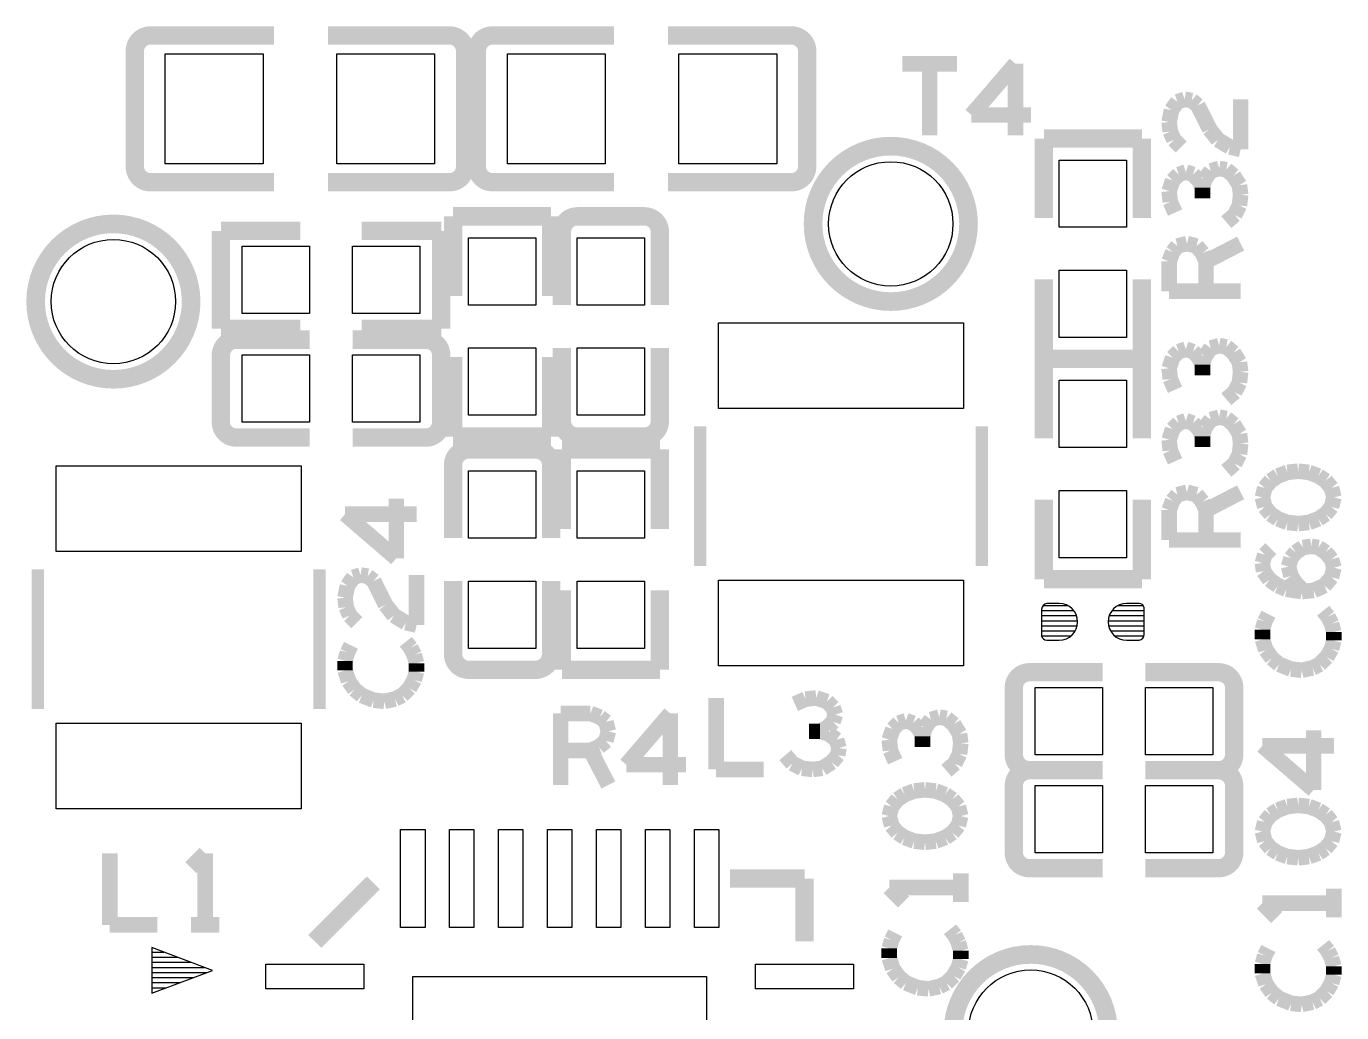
# Model space of a CAD drawing. Extents: x 249.7 to 292.7, y 273.7 to 311.7.
# Drawn here: x 257.69 to 268.43, y 284.3 to 292.36 of the extents above; entities that cross this region are included whole.
import ezdxf

# ---------------------------------------------------------------- set-up
doc = ezdxf.new("R2010")
doc.units = 0
doc.layers.add('MA_DETAILS', color=254, linetype='CONTINUOUS')

# ---------------------------------------------------------------- blocks, each defined once
blk = doc.blocks.new('FIGURE_SQUARE')
blk.add_lwpolyline([(-0.5, -0.5), (-0.5, 0.5), (0.5, 0.5), (0.5, -0.5)], close=True)
blk = doc.blocks.new('FIGURE_CIRCLE')
blk.add_circle((0, 0), 0.5)

msp = doc.modelspace()

# ---------------------------------------------------------------- linework, layer by layer
at = {"layer": 'MA_DETAILS'}
for points, const_width in [([(258.699762, 292.283896, 0.414214), (258.572762, 292.156896)], 0.150114), ([(261.270242, 292.156896, 0.414214), (261.143242, 292.283896)], 0.150114), ([(261.493762, 292.283896, 0.414214), (261.366762, 292.156896)], 0.150114), ([(264.064242, 292.156896, 0.414214), (263.937242, 292.283896)], 0.150114), ([(265.382502, 290.744656, 1), (264.112502, 290.744656, 1), (265.382502, 290.744656)], 0.1524), ([(258.572762, 291.212016, 0.414214), (258.699762, 291.085016)], 0.150114), ([(261.143242, 291.085016, 0.414214), (261.270242, 291.212016)], 0.150114), ([(261.366762, 291.212016, 0.414214), (261.493762, 291.085016)], 0.150114), ([(263.937242, 291.085016, 0.414214), (264.064242, 291.212016)], 0.150114), ([(262.188198, 290.806378, 0.414214), (262.061198, 290.679378)], 0.150114), ([(262.861552, 290.679378, 0.414214), (262.734552, 290.806378)], 0.150114), ([(259.032502, 290.109656, 1), (257.762502, 290.109656, 1), (259.032502, 290.109656)], 0.1524), ([(259.40258, 289.798506, 0.414214), (259.27558, 289.671506)], 0.150114), ([(261.075424, 289.671506, 0.414214), (260.948424, 289.798506)], 0.150114), ([(259.27558, 289.125152, 0.414214), (259.40258, 288.998152)], 0.150114), ([(260.948424, 288.998152, 0.414214), (261.075424, 289.125152)], 0.150114), ([(262.061198, 289.133534, 0.414214), (262.188198, 289.006534)], 0.150114), ([(262.734552, 289.006534, 0.414214), (262.861552, 289.133534)], 0.150114), ([(261.299452, 288.901378, 0.414214), (261.172452, 288.774378)], 0.150114), ([(261.972806, 288.774378, 0.414214), (261.845806, 288.901378)], 0.150114), ([(261.172452, 287.228534, 0.414214), (261.299452, 287.101534)], 0.150114), ([(261.845806, 287.101534, 0.414214), (261.972806, 287.228534)], 0.150114), ([(265.87958, 287.08096, 0.414214), (265.75258, 286.95396)], 0.150114), ([(267.552424, 286.95396, 0.414214), (267.425424, 287.08096)], 0.150114), ([(265.75258, 286.407606, 0.414214), (265.87958, 286.280606)], 0.150114), ([(267.425424, 286.280606, 0.414214), (267.552424, 286.407606)], 0.150114), ([(265.87958, 286.280606, 0.414214), (265.75258, 286.153606)], 0.150114), ([(267.552424, 286.153606, 0.414214), (267.425424, 286.280606)], 0.150114), ([(265.75258, 285.607252, 0.414214), (265.87958, 285.480252)], 0.150114), ([(267.425424, 285.480252, 0.414214), (267.552424, 285.607252)], 0.150114), ([(266.525502, 284.140656, 1), (265.255502, 284.140656, 1), (266.525502, 284.140656)], 0.1524)]:
    msp.add_lwpolyline(points, format="xyb", dxfattribs=dict(at, const_width=const_width))
for points, const_width in [([(258.699762, 292.283896), (259.709158, 292.283896)], 0.150114), ([(261.143242, 292.283896), (260.15061, 292.283896)], 0.150114), ([(261.493762, 292.283896), (262.486394, 292.283896)], 0.150114), ([(263.937242, 292.283896), (262.927846, 292.283896)], 0.150114), ([(258.572762, 291.212016), (258.572762, 292.156896)], 0.150114), ([(261.270242, 292.156896), (261.270242, 291.212016)], 0.150114), ([(261.366762, 291.212016), (261.366762, 292.156896)], 0.150114), ([(264.064242, 292.156896), (264.064242, 291.212016)], 0.150114), ([(264.840974, 292.052756), (265.28903, 292.052756)], 0.127), ([(265.065002, 292.052756), (265.065002, 291.468556)], 0.127), ([(265.766296, 292.052756), (265.406124, 291.634164)], 0.127), ([(265.766296, 291.468556), (265.766296, 292.052756)], 0.127), ([(267.088874, 291.742622), (267.147294, 291.76218)], 0.127), ([(267.147294, 291.76218), (267.205714, 291.752528)], 0.127), ([(267.205714, 291.752528), (267.254482, 291.713412)], 0.127), ([(267.605002, 291.35324), (267.605002, 291.76218)], 0.127), ([(267.020802, 291.577268), (267.04036, 291.67455)], 0.127), ([(267.04036, 291.67455), (267.088874, 291.742622)], 0.127), ([(267.254482, 291.713412), (267.351764, 291.518848)], 0.127), ([(265.406124, 291.634164), (265.892788, 291.634164)], 0.127), ([(267.030454, 291.49929), (267.020802, 291.577268)], 0.127), ([(266.798552, 291.441378), (265.998452, 291.441378)], 0.150114), ([(265.998452, 291.441378), (265.998452, 290.791392)], 0.150114), ([(266.798552, 290.791392), (266.798552, 291.441378)], 0.150114), ([(267.059664, 291.431218), (267.030454, 291.49929)], 0.127), ([(267.118084, 291.372798), (267.059664, 291.431218)], 0.127), ([(267.351764, 291.518848), (267.42009, 291.431218)], 0.127), ([(267.42009, 291.431218), (267.517372, 291.372798)], 0.127), ([(267.517372, 291.372798), (267.605002, 291.35324)], 0.127), ([(267.09878, 291.148516), (267.050012, 291.099748)], 0.127), ([(267.1572, 291.168074), (267.09878, 291.148516)], 0.127), ([(267.21562, 291.148516), (267.1572, 291.168074)], 0.127), ([(267.264134, 291.099748), (267.21562, 291.148516)], 0.127), ([(267.312902, 291.109654), (267.293344, 291.041328)], 0.127), ([(267.36167, 291.177726), (267.312902, 291.109654)], 0.127), ([(267.429742, 291.197284), (267.36167, 291.177726)], 0.127), ([(267.488162, 291.187378), (267.429742, 291.197284)], 0.127), ([(267.546582, 291.138864), (267.488162, 291.187378)], 0.127), ([(267.59535, 291.060886), (267.546582, 291.138864)], 0.127), ([(258.699762, 291.085016), (259.709158, 291.085016)], 0.150114), ([(261.143242, 291.085016), (260.15061, 291.085016)], 0.150114), ([(261.493762, 291.085016), (262.486394, 291.085016)], 0.150114), ([(263.937242, 291.085016), (262.927846, 291.085016)], 0.150114), ([(267.050012, 291.099748), (267.020802, 291.012118)], 0.127), ([(267.020802, 291.012118), (267.030454, 290.924488)], 0.127), ([(267.293344, 291.041328), (267.264134, 291.099748)], 0.127), ([(267.293344, 291.041328), (267.293344, 290.953698)], 0.127), ([(267.605002, 290.982908), (267.59535, 291.060886)], 0.127), ([(267.030454, 290.924488), (267.06957, 290.836858)], 0.127), ([(267.556234, 290.817554), (267.59535, 290.895278)], 0.127), ([(267.59535, 290.895278), (267.605002, 290.982908)], 0.127), ([(261.972552, 290.806378), (261.172452, 290.806378)], 0.150114), ([(261.172452, 290.806378), (261.172452, 290.156392)], 0.150114), ([(261.972552, 290.156392), (261.972552, 290.806378)], 0.150114), ([(262.188198, 290.806378), (262.734552, 290.806378)], 0.150114), ([(267.488162, 290.759134), (267.556234, 290.817554)], 0.127), ([(259.925566, 290.687506), (259.27558, 290.687506)], 0.150114), ([(259.27558, 290.687506), (259.27558, 289.887406)], 0.150114), ([(260.425438, 290.687506), (261.075424, 290.687506)], 0.150114), ([(261.075424, 290.687506), (261.075424, 289.887406)], 0.150114), ([(262.061198, 290.679378), (262.061198, 290.081716)], 0.150114), ([(262.861552, 290.679378), (262.861552, 290.081716)], 0.150114), ([(267.088874, 290.564062), (267.166852, 290.58362)], 0.127), ([(267.166852, 290.58362), (267.24483, 290.564062)], 0.127), ([(267.322554, 290.43757), (267.605002, 290.58362)], 0.127), ([(267.020802, 290.43757), (267.050012, 290.515294)], 0.127), ([(267.050012, 290.515294), (267.088874, 290.564062)], 0.127), ([(267.24483, 290.564062), (267.293344, 290.505642)], 0.127), ([(267.293344, 290.505642), (267.322554, 290.43757)], 0.127), ([(267.020802, 290.193984), (267.020802, 290.43757)], 0.127), ([(267.322554, 290.43757), (267.322554, 290.193984)], 0.127), ([(265.998452, 289.641534), (265.998452, 290.29152)], 0.150114), ([(266.798552, 290.29152), (266.798552, 289.641534)], 0.150114), ([(267.605002, 290.193984), (267.020802, 290.193984)], 0.127), ([(259.27558, 289.887406), (259.925566, 289.887406)], 0.150114), ([(261.075424, 289.887406), (260.425438, 289.887406)], 0.150114), ([(259.40258, 289.798506), (260.000242, 289.798506)], 0.150114), ([(260.948424, 289.798506), (260.350762, 289.798506)], 0.150114), ([(262.061198, 289.133534), (262.061198, 289.731196)], 0.150114), ([(262.861552, 289.133534), (262.861552, 289.731196)], 0.150114), ([(267.1572, 289.720528), (267.09878, 289.70097)], 0.127), ([(267.21562, 289.70097), (267.1572, 289.720528)], 0.127), ([(267.36167, 289.73018), (267.312902, 289.662108)], 0.127), ([(267.429742, 289.749738), (267.36167, 289.73018)], 0.127), ([(267.488162, 289.739832), (267.429742, 289.749738)], 0.127), ([(267.546582, 289.691318), (267.488162, 289.739832)], 0.127), ([(259.27558, 289.125152), (259.27558, 289.671506)], 0.150114), ([(261.075424, 289.671506), (261.075424, 289.125152)], 0.150114), ([(261.172452, 289.006534), (261.172452, 289.65652)], 0.150114), ([(261.972552, 289.65652), (261.972552, 289.006534)], 0.150114), ([(266.798552, 289.641534), (265.998452, 289.641534)], 0.150114), ([(266.798552, 289.641534), (265.998452, 289.641534)], 0.150114), ([(265.998452, 289.641534), (265.998452, 288.991548)], 0.150114), ([(266.798552, 288.991548), (266.798552, 289.641534)], 0.150114), ([(267.050012, 289.652202), (267.020802, 289.564572)], 0.127), ([(267.09878, 289.70097), (267.050012, 289.652202)], 0.127), ([(267.264134, 289.652202), (267.21562, 289.70097)], 0.127), ([(267.293344, 289.593782), (267.264134, 289.652202)], 0.127), ([(267.312902, 289.662108), (267.293344, 289.593782)], 0.127), ([(267.59535, 289.61334), (267.546582, 289.691318)], 0.127), ([(267.605002, 289.535362), (267.59535, 289.61334)], 0.127), ([(267.020802, 289.564572), (267.030454, 289.476942)], 0.127), ([(267.293344, 289.593782), (267.293344, 289.506152)], 0.127), ([(267.59535, 289.447732), (267.605002, 289.535362)], 0.127), ([(267.030454, 289.476942), (267.06957, 289.389312)], 0.127), ([(267.556234, 289.370008), (267.59535, 289.447732)], 0.127), ([(267.488162, 289.311588), (267.556234, 289.370008)], 0.127), ([(263.19099, 287.950402), (263.19099, 289.091116)], 0.100076), ([(265.491214, 287.950402), (265.491214, 289.091116)], 0.100076), ([(267.050012, 289.067748), (267.020802, 288.980118)], 0.127), ([(267.09878, 289.116516), (267.050012, 289.067748)], 0.127), ([(267.1572, 289.136074), (267.09878, 289.116516)], 0.127), ([(267.21562, 289.116516), (267.1572, 289.136074)], 0.127), ([(267.264134, 289.067748), (267.21562, 289.116516)], 0.127), ([(267.293344, 289.009328), (267.264134, 289.067748)], 0.127), ([(267.312902, 289.077654), (267.293344, 289.009328)], 0.127), ([(267.36167, 289.145726), (267.312902, 289.077654)], 0.127), ([(267.429742, 289.165284), (267.36167, 289.145726)], 0.127), ([(267.488162, 289.155378), (267.429742, 289.165284)], 0.127), ([(267.546582, 289.106864), (267.488162, 289.155378)], 0.127), ([(267.59535, 289.028886), (267.546582, 289.106864)], 0.127), ([(259.40258, 288.998152), (260.000242, 288.998152)], 0.150114), ([(260.948424, 288.998152), (260.350762, 288.998152)], 0.150114), ([(261.972552, 289.006534), (261.172452, 289.006534)], 0.150114), ([(262.734552, 289.006534), (262.188198, 289.006534)], 0.150114), ([(267.020802, 288.980118), (267.030454, 288.892488)], 0.127), ([(267.293344, 289.009328), (267.293344, 288.921698)], 0.127), ([(267.605002, 288.950908), (267.59535, 289.028886)], 0.127), ([(261.299452, 288.901378), (261.845806, 288.901378)], 0.150114), ([(262.061452, 288.251392), (262.061452, 288.901378)], 0.150114), ([(262.061452, 288.901378), (262.861552, 288.901378)], 0.150114), ([(262.861552, 288.901378), (262.861552, 288.251392)], 0.150114), ([(267.030454, 288.892488), (267.06957, 288.804858)], 0.127), ([(267.556234, 288.785554), (267.59535, 288.863278)], 0.127), ([(267.59535, 288.863278), (267.605002, 288.950908)], 0.127), ([(261.172452, 288.774378), (261.172452, 288.176716)], 0.150114), ([(261.972806, 288.774378), (261.972806, 288.176716)], 0.150114), ([(267.488162, 288.727134), (267.556234, 288.785554)], 0.127), ([(267.850874, 288.646108), (267.80236, 288.587688)], 0.127), ([(267.909294, 288.68497), (267.850874, 288.646108)], 0.127), ([(267.987272, 288.71418), (267.909294, 288.68497)], 0.127), ([(268.074902, 288.723832), (267.987272, 288.71418)], 0.127), ([(268.162532, 288.71418), (268.074902, 288.723832)], 0.127), ([(268.24051, 288.68497), (268.162532, 288.71418)], 0.127), ([(268.29893, 288.646108), (268.24051, 288.68497)], 0.127), ([(268.347444, 288.587688), (268.29893, 288.646108)], 0.127), ([(267.050012, 288.483294), (267.088874, 288.532062)], 0.127), ([(267.088874, 288.532062), (267.166852, 288.55162)], 0.127), ([(267.166852, 288.55162), (267.24483, 288.532062)], 0.127), ([(267.24483, 288.532062), (267.293344, 288.473642)], 0.127), ([(267.322554, 288.40557), (267.605002, 288.55162)], 0.127), ([(267.80236, 288.587688), (267.782802, 288.50971)], 0.127), ([(268.367002, 288.50971), (268.347444, 288.587688)], 0.127), ([(260.708394, 288.012378), (260.708394, 288.499042)], 0.127), ([(265.998452, 287.84169), (265.998452, 288.491676)], 0.150114), ([(266.798552, 288.491676), (266.798552, 287.84169)], 0.150114), ([(267.020802, 288.40557), (267.050012, 288.483294)], 0.127), ([(267.293344, 288.473642), (267.322554, 288.40557)], 0.127), ([(267.782802, 288.50971), (267.80236, 288.431732)], 0.127), ([(267.80236, 288.431732), (267.850874, 288.373312)], 0.127), ([(268.29893, 288.373312), (268.347444, 288.431732)], 0.127), ([(268.347444, 288.431732), (268.367002, 288.50971)], 0.127), ([(260.289802, 288.37255), (260.708394, 288.012378)], 0.127), ([(260.874002, 288.37255), (260.289802, 288.37255)], 0.127), ([(267.020802, 288.161984), (267.020802, 288.40557)], 0.127), ([(267.322554, 288.40557), (267.322554, 288.161984)], 0.127), ([(267.850874, 288.373312), (267.909294, 288.33445)], 0.127), ([(267.909294, 288.33445), (267.987272, 288.30524)], 0.127), ([(268.162532, 288.30524), (268.24051, 288.33445)], 0.127), ([(268.24051, 288.33445), (268.29893, 288.373312)], 0.127), ([(267.987272, 288.30524), (268.074902, 288.295588)], 0.127), ([(268.074902, 288.295588), (268.162532, 288.30524)], 0.127), ([(267.605002, 288.161984), (267.020802, 288.161984)], 0.127), ([(268.055344, 288.061654), (268.113764, 288.100516)], 0.127), ([(268.113764, 288.100516), (268.18209, 288.110168)], 0.127), ([(268.18209, 288.110168), (268.24051, 288.100516)], 0.127), ([(268.24051, 288.100516), (268.29893, 288.061654)], 0.127), ([(267.782802, 287.974024), (267.80236, 288.042096)], 0.127), ([(267.80236, 288.042096), (267.850874, 288.090864)], 0.127), ([(267.996924, 287.944814), (268.016482, 288.012886)], 0.127), ([(268.016482, 288.012886), (268.055344, 288.061654)], 0.127), ([(268.29893, 288.061654), (268.347444, 288.003234)], 0.127), ([(268.347444, 288.003234), (268.367002, 287.934908)], 0.127), ([(257.78079, 286.782002), (257.78079, 287.922716)], 0.100076), ([(260.081014, 286.782002), (260.081014, 287.922716)], 0.100076), ([(267.792454, 287.905698), (267.782802, 287.974024)], 0.127), ([(267.841222, 287.837626), (267.792454, 287.905698)], 0.127), ([(268.016482, 287.866836), (267.996924, 287.944814)], 0.127), ([(268.367002, 287.934908), (268.347444, 287.857184)], 0.127), ([(260.289802, 287.690814), (260.30936, 287.788096)], 0.127), ([(260.30936, 287.788096), (260.357874, 287.856168)], 0.127), ([(260.357874, 287.856168), (260.416294, 287.875726)], 0.127), ([(260.416294, 287.875726), (260.474714, 287.866074)], 0.127), ([(260.474714, 287.866074), (260.523482, 287.826958)], 0.127), ([(260.523482, 287.826958), (260.620764, 287.632394)], 0.127), ([(260.874002, 287.466786), (260.874002, 287.875726)], 0.127), ([(261.172452, 287.228534), (261.172452, 287.826196)], 0.150114), ([(261.972806, 287.228534), (261.972806, 287.826196)], 0.150114), ([(266.798552, 287.84169), (265.998452, 287.84169)], 0.150114), ([(267.909294, 287.788858), (267.841222, 287.837626)], 0.127), ([(267.97762, 287.759648), (267.909294, 287.788858)], 0.127), ([(268.055344, 287.808416), (268.016482, 287.866836)], 0.127), ([(268.12367, 287.740344), (268.055344, 287.808416)], 0.127), ([(268.289024, 287.788858), (268.201394, 287.749996)], 0.127), ([(268.347444, 287.857184), (268.289024, 287.788858)], 0.127), ([(260.299454, 287.612836), (260.289802, 287.690814)], 0.127), ([(262.061452, 287.75152), (262.061452, 287.101534)], 0.150114), ([(262.861552, 287.101534), (262.861552, 287.75152)], 0.150114), ([(268.104112, 287.740344), (267.97762, 287.759648)], 0.127), ([(268.201394, 287.749996), (268.104112, 287.740344)], 0.127), ([(260.328664, 287.544764), (260.299454, 287.612836)], 0.127), ([(260.620764, 287.632394), (260.68909, 287.544764)], 0.127), ([(268.318234, 287.53562), (268.279372, 287.584134)], 0.127), ([(260.387084, 287.486344), (260.328664, 287.544764)], 0.127), ([(260.68909, 287.544764), (260.786372, 287.486344)], 0.127), ([(260.786372, 287.486344), (260.874002, 287.466786)], 0.127), ([(267.80236, 287.496504), (267.782802, 287.428432)], 0.127), ([(267.83157, 287.554924), (267.80236, 287.496504)], 0.127), ([(268.347444, 287.4772), (268.318234, 287.53562)], 0.127), ([(268.367002, 287.408874), (268.347444, 287.4772)], 0.127), ([(267.782802, 287.428432), (267.782802, 287.350454)], 0.127), ([(267.782802, 287.350454), (267.812012, 287.262824)], 0.127), ([(268.367002, 287.340802), (268.367002, 287.408874)], 0.127), ([(260.30936, 287.242504), (260.289802, 287.174432)], 0.127), ([(260.33857, 287.300924), (260.30936, 287.242504)], 0.127), ([(260.825234, 287.28162), (260.786372, 287.330134)], 0.127), ([(260.854444, 287.2232), (260.825234, 287.28162)], 0.127), ([(267.812012, 287.262824), (267.86078, 287.194752)], 0.127), ([(268.308582, 287.204404), (268.347444, 287.27273)], 0.127), ([(268.347444, 287.27273), (268.367002, 287.340802)], 0.127), ([(260.289802, 287.174432), (260.289802, 287.096454)], 0.127), ([(260.874002, 287.154874), (260.854444, 287.2232)], 0.127), ([(260.874002, 287.086802), (260.874002, 287.154874)], 0.127), ([(267.86078, 287.194752), (267.9192, 287.145984)], 0.127), ([(267.9192, 287.145984), (268.016482, 287.107122)], 0.127), ([(268.191742, 287.116774), (268.250162, 287.145984)], 0.127), ([(268.250162, 287.145984), (268.308582, 287.204404)], 0.127), ([(260.289802, 287.096454), (260.319012, 287.008824)], 0.127), ([(260.854444, 287.01873), (260.874002, 287.086802)], 0.127), ([(261.845806, 287.101534), (261.299452, 287.101534)], 0.150114), ([(262.061452, 287.101534), (262.861552, 287.101534)], 0.150114), ([(265.87958, 287.08096), (266.477242, 287.08096)], 0.150114), ([(267.425424, 287.08096), (266.827762, 287.08096)], 0.150114), ([(268.016482, 287.107122), (268.104112, 287.09747)], 0.127), ([(268.104112, 287.09747), (268.191742, 287.116774)], 0.127), ([(260.319012, 287.008824), (260.36778, 286.940752)], 0.127), ([(260.36778, 286.940752), (260.4262, 286.891984)], 0.127), ([(260.757162, 286.891984), (260.815582, 286.950404)], 0.127), ([(260.815582, 286.950404), (260.854444, 287.01873)], 0.127), ([(265.75258, 286.407606), (265.75258, 286.95396)], 0.150114), ([(267.552424, 286.95396), (267.552424, 286.407606)], 0.150114), ([(260.4262, 286.891984), (260.523482, 286.853122)], 0.127), ([(260.523482, 286.853122), (260.611112, 286.84347)], 0.127), ([(260.611112, 286.84347), (260.698742, 286.862774)], 0.127), ([(260.698742, 286.862774), (260.757162, 286.891984)], 0.127), ([(263.320784, 286.871156), (263.320784, 286.286956)], 0.127), ([(264.051288, 286.861504), (263.963658, 286.822388)], 0.127), ([(264.138918, 286.871156), (264.051288, 286.861504)], 0.127), ([(264.226548, 286.841946), (264.138918, 286.871156)], 0.127), ([(264.275316, 286.793178), (264.226548, 286.841946)], 0.127), ([(262.050784, 286.744156), (262.29437, 286.744156)], 0.127), ([(262.050784, 286.159956), (262.050784, 286.744156)], 0.127), ([(262.29437, 286.744156), (262.372094, 286.714946)], 0.127), ([(262.372094, 286.714946), (262.420862, 286.676084)], 0.127), ([(262.946896, 286.744156), (262.586724, 286.325564)], 0.127), ([(262.946896, 286.159956), (262.946896, 286.744156)], 0.127), ([(264.294874, 286.734758), (264.275316, 286.793178)], 0.127), ([(264.275316, 286.676338), (264.294874, 286.734758)], 0.127), ([(265.143742, 286.714692), (265.07567, 286.695134)], 0.127), ([(265.202162, 286.704786), (265.143742, 286.714692)], 0.127), ([(265.260582, 286.656272), (265.202162, 286.704786)], 0.127), ([(262.420862, 286.676084), (262.44042, 286.598106)], 0.127), ([(262.44042, 286.598106), (262.420862, 286.520128)], 0.127), ([(264.168128, 286.598614), (264.080498, 286.598614)], 0.127), ([(264.168128, 286.598614), (264.226548, 286.627824)], 0.127), ([(264.236454, 286.579056), (264.168128, 286.598614)], 0.127), ([(264.226548, 286.627824), (264.275316, 286.676338)], 0.127), ([(264.764012, 286.617156), (264.734802, 286.529526)], 0.127), ([(264.81278, 286.665924), (264.764012, 286.617156)], 0.127), ([(264.8712, 286.685482), (264.81278, 286.665924)], 0.127), ([(264.92962, 286.665924), (264.8712, 286.685482)], 0.127), ([(264.978134, 286.617156), (264.92962, 286.665924)], 0.127), ([(265.007344, 286.558736), (264.978134, 286.617156)], 0.127), ([(265.026902, 286.627062), (265.007344, 286.558736)], 0.127), ([(265.07567, 286.695134), (265.026902, 286.627062)], 0.127), ([(265.30935, 286.578294), (265.260582, 286.656272)], 0.127), ([(268.201394, 286.120332), (268.201394, 286.606996)], 0.127), ([(262.420862, 286.520128), (262.362442, 286.471614)], 0.127), ([(264.304526, 286.530288), (264.236454, 286.579056)], 0.127), ([(264.324084, 286.462216), (264.304526, 286.530288)], 0.127), ([(264.734802, 286.529526), (264.744454, 286.441896)], 0.127), ([(265.007344, 286.558736), (265.007344, 286.471106)], 0.127), ([(265.319002, 286.500316), (265.30935, 286.578294)], 0.127), ([(265.30935, 286.412686), (265.319002, 286.500316)], 0.127), ([(262.29437, 286.442404), (262.050784, 286.442404)], 0.127), ([(262.362442, 286.471614), (262.29437, 286.442404)], 0.127), ([(262.29437, 286.442404), (262.44042, 286.159956)], 0.127), ([(263.885934, 286.403796), (263.944354, 286.335724)], 0.127), ([(264.265664, 286.345376), (264.314178, 286.403796)], 0.127), ([(264.314178, 286.403796), (264.324084, 286.462216)], 0.127), ([(264.744454, 286.441896), (264.78357, 286.354266)], 0.127), ([(265.270234, 286.334962), (265.30935, 286.412686)], 0.127), ([(267.782802, 286.480504), (268.201394, 286.120332)], 0.127), ([(268.367002, 286.480504), (267.782802, 286.480504)], 0.127), ([(262.586724, 286.325564), (263.073388, 286.325564)], 0.127), ([(263.320784, 286.286956), (263.71042, 286.286956)], 0.127), ([(263.944354, 286.335724), (264.022078, 286.296608)], 0.127), ([(264.022078, 286.296608), (264.109708, 286.286956)], 0.127), ([(264.109708, 286.286956), (264.187686, 286.296608)], 0.127), ([(264.187686, 286.296608), (264.265664, 286.345376)], 0.127), ([(265.202162, 286.276542), (265.270234, 286.334962)], 0.127), ([(265.87958, 286.280606), (266.477242, 286.280606)], 0.150114), ([(265.87958, 286.280606), (266.477242, 286.280606)], 0.150114), ([(267.425424, 286.280606), (266.827762, 286.280606)], 0.150114), ([(267.425424, 286.280606), (266.827762, 286.280606)], 0.150114), ([(265.75258, 285.607252), (265.75258, 286.153606)], 0.150114), ([(267.552424, 286.153606), (267.552424, 285.607252)], 0.150114), ([(264.861294, 286.08147), (264.802874, 286.042608)], 0.127), ([(264.939272, 286.11068), (264.861294, 286.08147)], 0.127), ([(265.026902, 286.120332), (264.939272, 286.11068)], 0.127), ([(265.114532, 286.11068), (265.026902, 286.120332)], 0.127), ([(265.19251, 286.08147), (265.114532, 286.11068)], 0.127), ([(265.25093, 286.042608), (265.19251, 286.08147)], 0.127), ([(264.75436, 285.984188), (264.734802, 285.90621)], 0.127), ([(264.802874, 286.042608), (264.75436, 285.984188)], 0.127), ([(265.299444, 285.984188), (265.25093, 286.042608)], 0.127), ([(265.319002, 285.90621), (265.299444, 285.984188)], 0.127), ([(267.909294, 285.95447), (267.850874, 285.915608)], 0.127), ([(267.987272, 285.98368), (267.909294, 285.95447)], 0.127), ([(268.074902, 285.993332), (267.987272, 285.98368)], 0.127), ([(268.162532, 285.98368), (268.074902, 285.993332)], 0.127), ([(268.24051, 285.95447), (268.162532, 285.98368)], 0.127), ([(268.29893, 285.915608), (268.24051, 285.95447)], 0.127), ([(264.734802, 285.90621), (264.75436, 285.828232)], 0.127), ([(265.299444, 285.828232), (265.319002, 285.90621)], 0.127), ([(267.80236, 285.857188), (267.782802, 285.77921)], 0.127), ([(267.850874, 285.915608), (267.80236, 285.857188)], 0.127), ([(268.347444, 285.857188), (268.29893, 285.915608)], 0.127), ([(268.367002, 285.77921), (268.347444, 285.857188)], 0.127), ([(264.75436, 285.828232), (264.802874, 285.769812)], 0.127), ([(264.802874, 285.769812), (264.861294, 285.73095)], 0.127), ([(265.19251, 285.73095), (265.25093, 285.769812)], 0.127), ([(265.25093, 285.769812), (265.299444, 285.828232)], 0.127), ([(267.782802, 285.77921), (267.80236, 285.701232)], 0.127), ([(268.347444, 285.701232), (268.367002, 285.77921)], 0.127), ([(264.861294, 285.73095), (264.939272, 285.70174)], 0.127), ([(264.939272, 285.70174), (265.026902, 285.692088)], 0.127), ([(265.026902, 285.692088), (265.114532, 285.70174)], 0.127), ([(265.114532, 285.70174), (265.19251, 285.73095)], 0.127), ([(267.80236, 285.701232), (267.850874, 285.642812)], 0.127), ([(267.850874, 285.642812), (267.909294, 285.60395)], 0.127), ([(268.24051, 285.60395), (268.29893, 285.642812)], 0.127), ([(268.29893, 285.642812), (268.347444, 285.701232)], 0.127), ([(258.367784, 285.601156), (258.367784, 285.016956)], 0.127), ([(259.147056, 285.601156), (259.030216, 285.484316)], 0.127), ([(259.147056, 285.016956), (259.147056, 285.601156)], 0.127), ([(267.909294, 285.60395), (267.987272, 285.57474)], 0.127), ([(267.987272, 285.57474), (268.074902, 285.565088)], 0.127), ([(268.074902, 285.565088), (268.162532, 285.57474)], 0.127), ([(268.162532, 285.57474), (268.24051, 285.60395)], 0.127), ([(265.319002, 285.204916), (265.319002, 285.438596)], 0.127), ([(265.87958, 285.480252), (266.477242, 285.480252)], 0.150114), ([(267.425424, 285.480252), (266.827762, 285.480252)], 0.150114), ([(260.042914, 284.88132), (260.520942, 285.359348)], 0.150114), ([(264.042906, 285.395416), (263.43483, 285.395416)], 0.150114), ([(264.042906, 285.395416), (264.042906, 284.88132)], 0.150114), ([(264.734802, 285.321756), (264.851642, 285.204916)], 0.127), ([(265.319002, 285.321756), (264.734802, 285.321756)], 0.127), ([(268.367002, 285.077916), (268.367002, 285.311596)], 0.127), ([(267.782802, 285.194756), (267.899642, 285.077916)], 0.127), ([(268.367002, 285.194756), (267.782802, 285.194756)], 0.127), ([(258.367784, 285.016956), (258.75742, 285.016956)], 0.127), ([(259.030216, 285.016956), (259.263896, 285.016956)], 0.127), ([(265.270234, 284.93212), (265.231372, 284.980634)], 0.127), ([(264.75436, 284.893004), (264.734802, 284.824932)], 0.127), ([(264.78357, 284.951424), (264.75436, 284.893004)], 0.127), ([(265.299444, 284.8737), (265.270234, 284.93212)], 0.127), ([(265.319002, 284.805374), (265.299444, 284.8737)], 0.127), ([(264.734802, 284.824932), (264.734802, 284.746954)], 0.127), ([(265.319002, 284.737302), (265.319002, 284.805374)], 0.127), ([(267.80236, 284.766004), (267.782802, 284.697932)], 0.127), ([(267.83157, 284.824424), (267.80236, 284.766004)], 0.127), ([(268.318234, 284.80512), (268.279372, 284.853634)], 0.127), ([(268.347444, 284.7467), (268.318234, 284.80512)], 0.127), ([(264.734802, 284.746954), (264.764012, 284.659324)], 0.127), ([(264.764012, 284.659324), (264.81278, 284.591252)], 0.127), ([(265.260582, 284.600904), (265.299444, 284.66923)], 0.127), ([(265.299444, 284.66923), (265.319002, 284.737302)], 0.127), ([(267.782802, 284.697932), (267.782802, 284.619954)], 0.127), ([(268.367002, 284.678374), (268.347444, 284.7467)], 0.127), ([(268.367002, 284.610302), (268.367002, 284.678374)], 0.127), ([(264.81278, 284.591252), (264.8712, 284.542484)], 0.127), ([(265.202162, 284.542484), (265.260582, 284.600904)], 0.127), ([(267.782802, 284.619954), (267.812012, 284.532324)], 0.127), ([(268.347444, 284.54223), (268.367002, 284.610302)], 0.127), ([(264.8712, 284.542484), (264.968482, 284.503622)], 0.127), ([(264.968482, 284.503622), (265.056112, 284.49397)], 0.127), ([(265.056112, 284.49397), (265.143742, 284.513274)], 0.127), ([(265.143742, 284.513274), (265.202162, 284.542484)], 0.127), ([(267.812012, 284.532324), (267.86078, 284.464252)], 0.127), ([(267.86078, 284.464252), (267.9192, 284.415484)], 0.127), ([(268.250162, 284.415484), (268.308582, 284.473904)], 0.127), ([(268.308582, 284.473904), (268.347444, 284.54223)], 0.127), ([(267.9192, 284.415484), (268.016482, 284.376622)], 0.127), ([(268.016482, 284.376622), (268.104112, 284.36697)], 0.127), ([(268.104112, 284.36697), (268.191742, 284.386274)], 0.127), ([(268.191742, 284.386274), (268.250162, 284.415484)], 0.127)]:
    msp.add_lwpolyline(points, dxfattribs=dict(at, const_width=const_width))
for points in [[(266.02182, 287.64357, 0.375524), (265.979402, 287.595056)], [(266.12342, 287.343342, 1), (266.12342, 287.64357)], [(266.673584, 287.64357, 1), (266.673584, 287.343342)], [(266.817602, 287.607756, 0.365699), (266.775184, 287.64357)], [(265.979402, 287.379156, 0.365699), (266.02182, 287.343342)], [(266.775184, 287.343342, 0.375524), (266.817602, 287.391856)]]:
    msp.add_lwpolyline(points, format="xyb", dxfattribs=at)
for points in [[(265.991848, 287.627568), (266.190984, 287.627568)], [(266.12342, 287.64357), (266.02182, 287.64357)], [(266.60602, 287.627568), (266.808712, 287.627568)], [(266.775184, 287.64357), (266.673584, 287.64357)], [(265.979402, 287.595056), (265.979402, 287.379156)], [(265.979402, 287.585912), (266.241784, 287.585912)], [(265.979402, 287.544256), (266.264644, 287.544256)], [(266.53236, 287.544256), (266.817602, 287.544256)], [(266.55522, 287.585912), (266.817602, 287.585912)], [(266.817602, 287.391856), (266.817602, 287.607756)], [(265.979402, 287.5026), (266.27328, 287.5026)], [(265.979402, 287.460944), (266.269978, 287.460944)], [(265.979402, 287.419288), (266.253976, 287.419288)], [(266.523724, 287.5026), (266.817602, 287.5026)], [(266.527026, 287.460944), (266.817602, 287.460944)], [(266.543028, 287.419288), (266.817602, 287.419288)], [(265.979656, 287.377632), (266.218924, 287.377632)], [(266.02182, 287.343342), (266.12342, 287.343342)], [(266.57808, 287.377632), (266.815316, 287.377632)], [(266.673584, 287.343342), (266.775184, 287.343342)], [(258.710938, 284.832298), (258.710938, 284.45841)], [(259.208016, 284.645354), (258.710938, 284.832298)], [(258.710938, 284.79496), (258.810252, 284.79496)], [(258.710938, 284.753304), (258.920996, 284.753304)], [(258.710938, 284.711648), (259.031994, 284.711648)], [(258.710938, 284.669992), (259.142738, 284.669992)], [(258.710938, 284.45841), (259.208016, 284.645354)], [(258.710938, 284.628336), (259.16255, 284.628336)], [(258.710938, 284.58668), (259.051806, 284.58668)], [(258.710938, 284.545024), (258.941062, 284.545024)], [(258.710938, 284.503368), (258.830318, 284.503368)], [(258.710938, 284.461712), (258.719574, 284.461712)]]:
    msp.add_lwpolyline(points, dxfattribs=at)

# ---------------------------------------------------------------- block references
for name, p, xscale, yscale in [('FIGURE_SQUARE', (259.221478, 291.684456), 0.8001, 0.899922), ('FIGURE_SQUARE', (260.621526, 291.684456), 0.8001, 0.899922), ('FIGURE_SQUARE', (262.015478, 291.684456), 0.8001, 0.899922), ('FIGURE_SQUARE', (263.415526, 291.684456), 0.8001, 0.899922), ('FIGURE_CIRCLE', (264.747502, 290.744656), 1.016, 1.016), ('FIGURE_SQUARE', (266.398502, 290.991544), 0.54991, 0.54991), ('FIGURE_SQUARE', (261.572502, 290.356544), 0.54991, 0.54991), ('FIGURE_SQUARE', (262.461502, 290.356544), 0.54991, 0.54991), ('FIGURE_CIRCLE', (258.397502, 290.109656), 1.016, 1.016), ('FIGURE_SQUARE', (259.725414, 290.287456), 0.54991, 0.54991), ('FIGURE_SQUARE', (260.62559, 290.287456), 0.54991, 0.54991), ('FIGURE_SQUARE', (266.398502, 290.091368), 0.54991, 0.54991), ('FIGURE_SQUARE', (264.341102, 289.584892), 1.999996, 0.700024), ('FIGURE_SQUARE', (259.725414, 289.398456), 0.54991, 0.54991), ('FIGURE_SQUARE', (260.62559, 289.398456), 0.54991, 0.54991), ('FIGURE_SQUARE', (261.572502, 289.456368), 0.54991, 0.54991), ('FIGURE_SQUARE', (262.461502, 289.456368), 0.54991, 0.54991), ('FIGURE_SQUARE', (266.398502, 289.1917), 0.54991, 0.54991), ('FIGURE_SQUARE', (258.930902, 288.416492), 1.999996, 0.700024), ('FIGURE_SQUARE', (261.572502, 288.451544), 0.54991, 0.54991), ('FIGURE_SQUARE', (262.461502, 288.451544), 0.54991, 0.54991), ('FIGURE_SQUARE', (266.398502, 288.291524), 0.54991, 0.54991), ('FIGURE_SQUARE', (261.572502, 287.551368), 0.54991, 0.54991), ('FIGURE_SQUARE', (262.461502, 287.551368), 0.54991, 0.54991), ('FIGURE_SQUARE', (264.341102, 287.48482), 1.999996, 0.700024), ('FIGURE_SQUARE', (266.202414, 286.680656), 0.54991, 0.54991), ('FIGURE_SQUARE', (267.10259, 286.680656), 0.54991, 0.54991), ('FIGURE_SQUARE', (258.930902, 286.31642), 1.999996, 0.700024), ('FIGURE_SQUARE', (266.202414, 285.880302), 0.54991, 0.54991), ('FIGURE_SQUARE', (267.10259, 285.880302), 0.54991, 0.54991), ('FIGURE_SQUARE', (260.843014, 285.395416), 0.199898, 0.8001), ('FIGURE_SQUARE', (261.24281, 285.395416), 0.199898, 0.8001), ('FIGURE_SQUARE', (261.64286, 285.395416), 0.199898, 0.8001), ('FIGURE_SQUARE', (262.04291, 285.395416), 0.199898, 0.8001), ('FIGURE_SQUARE', (262.44296, 285.395416), 0.199898, 0.8001), ('FIGURE_SQUARE', (262.84301, 285.395416), 0.199898, 0.8001), ('FIGURE_SQUARE', (263.242806, 285.395416), 0.199898, 0.8001), ('FIGURE_SQUARE', (260.042914, 284.595316), 0.8001, 0.199898), ('FIGURE_SQUARE', (264.042906, 284.595316), 0.8001, 0.199898), ('FIGURE_CIRCLE', (265.890502, 284.140656), 1.016, 1.016), ('FIGURE_SQUARE', (262.04291, 283.39542), 2.400046, 2.400046)]:
    msp.add_blockref(name, p, dxfattribs=dict(at, xscale=xscale, yscale=yscale))

doc.saveas('drawing.dxf')
